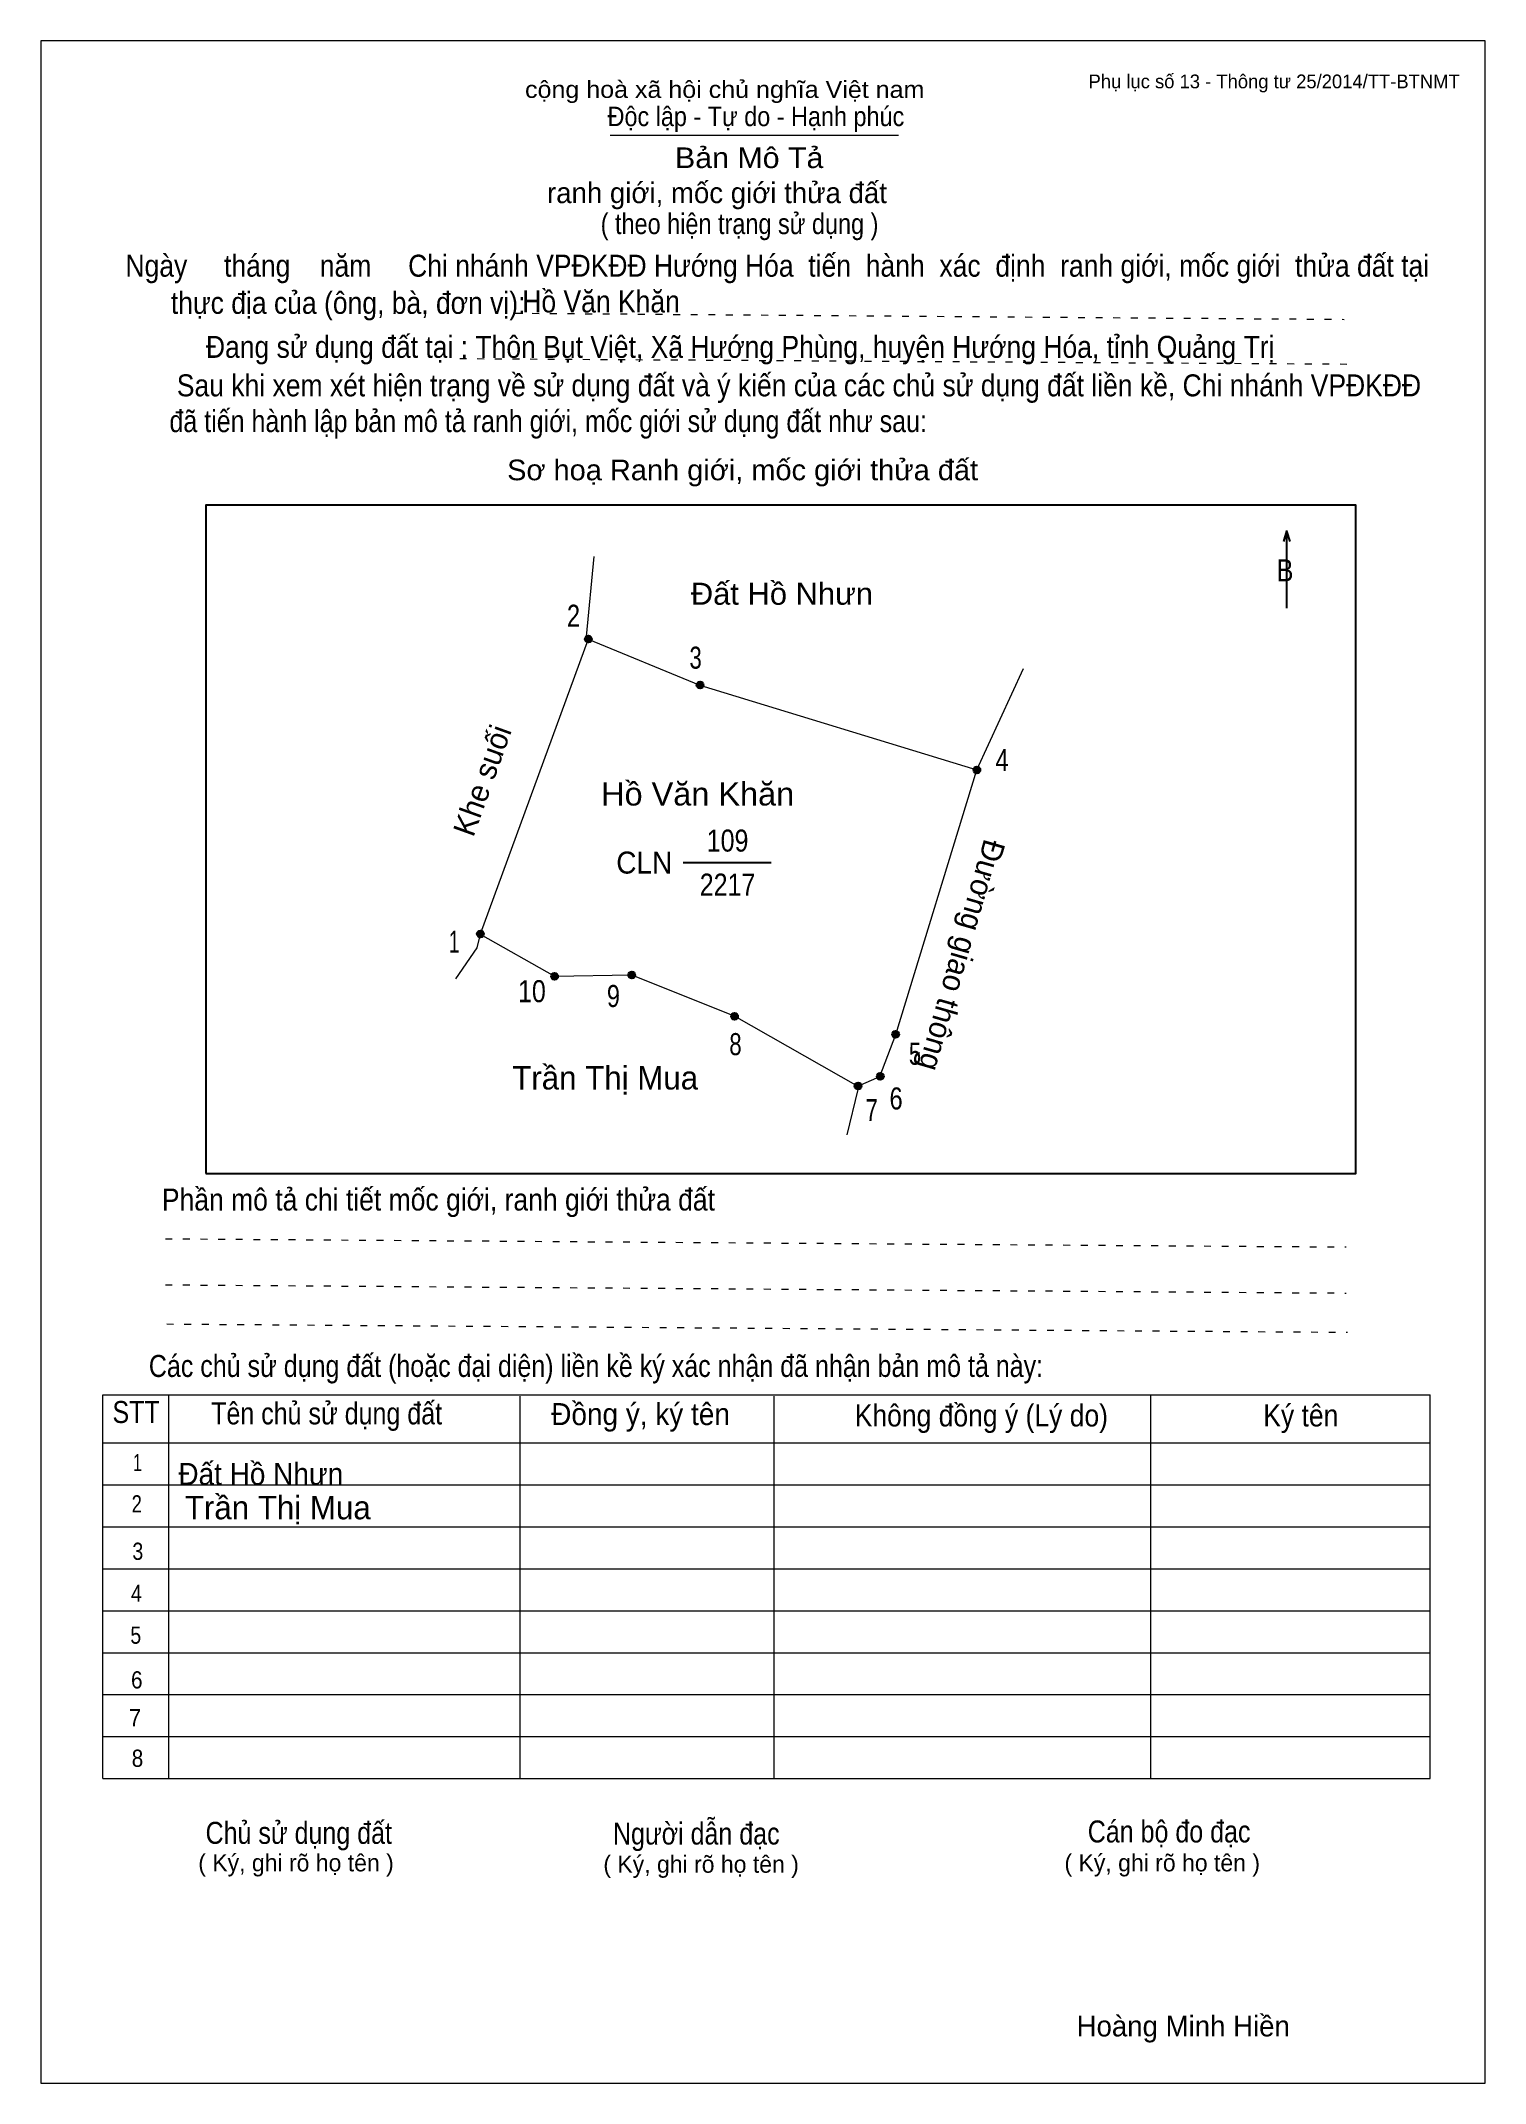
# Model space of a CAD drawing. Header units: centimetres. Extents: x 0 to 21, y 0 to 29.7.
import ezdxf
from ezdxf.enums import TextEntityAlignment as Align

# ---------------------------------------------------------------- set-up
doc = ezdxf.new("R2010")
doc.units = ezdxf.units.CM
doc.header["$LTSCALE"] = 0.13
doc.linetypes.add('DOTTED', pattern=[1.5, 0.3, -1.2])
for name, color, linetype, lineweight in [('1', 7, 'Continuous', 13), ('32', 7, 'Continuous', 25), ('33', 7, 'Continuous', 25), ('6', 7, 'Continuous', 13), ('62', 7, 'Continuous', 13)]:
    doc.layers.add(name, color=color, linetype=linetype, lineweight=lineweight)
for name, color, linetype in [('2', 7, 'Continuous'), ('34', 7, 'Continuous'), ('63', 7, 'Continuous')]:
    doc.layers.add(name, color=color, linetype=linetype)

msp = doc.modelspace()

# ---------------------------------------------------------------- hatches: boundary and pattern name
at = {"layer": '32'}
for points in [[(8.011, 21, 1), (7.911, 21, 1)], [(9.6355, 20.3312, 1), (9.5355, 20.3312, 1)], [(13.6596, 19.0966, 1), (13.5596, 19.0966, 1)], [(6.4415, 16.7126, 1), (6.3415, 16.7126, 1)], [(7.5192, 16.0953, 1), (7.4192, 16.0953, 1)], [(8.6418, 16.1144, 1), (8.5418, 16.1144, 1)], [(10.1363, 15.5139, 1), (10.0363, 15.5139, 1)], [(12.4788, 15.2517, 1), (12.3788, 15.2517, 1)], [(12.2548, 14.6412, 1), (12.1548, 14.6412, 1)], [(11.9321, 14.5, 1), (11.8321, 14.5, 1)]]:
    msp.add_hatch(color=256, dxfattribs=at).paths.add_polyline_path(points)

# ---------------------------------------------------------------- linework, layer by layer
at = {"layer": '1'}
for p, q in [((8.04, 22.2), (7.93, 21.04)), ((6.34, 16.51), (6.03, 16.06)), ((11.88, 14.45), (11.72, 13.79))]:
    msp.add_line(p, q, dxfattribs=at)
msp.add_lwpolyline([(21, 0), (21, 29.7), (0, 29.7), (0, 0)], close=True, dxfattribs=at)
at = {"layer": '32'}
for centre in [(7.961, 21), (9.5855, 20.3312), (13.6096, 19.0966), (6.3915, 16.7126), (7.4692, 16.0953), (8.5918, 16.1144), (10.0863, 15.5139), (12.4288, 15.2517), (12.2048, 14.6412), (11.8821, 14.5)]:
    msp.add_circle(centre, 0.05, dxfattribs=at)
at = {"layer": '33'}
msp.add_line((9.34, 17.75), (10.62, 17.75), dxfattribs=at)
at = {"layer": '6'}
for p, q in [((7.96, 21), (6.39, 16.71)), ((13.61, 19.1), (14.29, 20.57)), ((6.39, 16.71), (6.34, 16.51))]:
    msp.add_line(p, q, dxfattribs=at)
for points in [[(7.96, 21), (9.58, 20.33), (13.61, 19.1)], [(6.39, 16.71), (7.47, 16.1), (8.59, 16.12), (10.08, 15.52), (11.88, 14.5), (12.2, 14.64), (12.43, 15.25), (13.61, 19.1)]]:
    msp.add_lwpolyline(points, dxfattribs=at)
at = {"layer": '62'}
for p, q in [((8.28, 28.33), (12.47, 28.33)), ((0.9, 10.01), (20.2, 10.01)), ((0.9, 4.43), (0.9, 10.01)), ((1.86, 4.43), (1.86, 10.01)), ((6.97, 4.43), (6.97, 9.99)), ((10.66, 4.43), (10.66, 9.99)), ((16.14, 4.43), (16.14, 10.01)), ((20.2, 4.43), (20.2, 10.01)), ((0.9, 9.31), (20.2, 9.31)), ((0.9, 8.7), (20.2, 8.7)), ((0.9, 8.09), (20.2, 8.09)), ((0.9, 7.48), (20.2, 7.48)), ((0.9, 6.87), (20.2, 6.87)), ((0.9, 6.26), (20.2, 6.26)), ((0.9, 5.65), (20.2, 5.65)), ((0.9, 5.04), (20.2, 5.04)), ((0.9, 4.43), (20.2, 4.43))]:
    msp.add_line(p, q, dxfattribs=at)
at = {"layer": '62', "linetype": 'DOTTED'}
for p, q in [((6.89, 25.74), (18.95, 25.65)), ((6.09, 25.08), (19.04, 25)), ((1.81, 12.28), (18.98, 12.16)), ((1.81, 11.61), (18.98, 11.49)), ((1.83, 11.04), (19, 10.92))]:
    msp.add_line(p, q, dxfattribs=at)
at = {"layer": '62', "lineweight": 25}
for p, q in [((18.11, 22.58), (18.11, 21.45)), ((18.11, 22.57), (18.07, 22.42)), ((18.11, 22.57), (18.16, 22.42))]:
    msp.add_line(p, q, dxfattribs=at)
msp.add_lwpolyline([(2.4, 13.23), (19.12, 13.23), (19.12, 22.95), (2.4, 22.95)], close=True, dxfattribs=at)

# ---------------------------------------------------------------- texts
at = {"layer": '2', "width": 1.05}
msp.add_text('Hồ Văn Khăn', height=0.3361, dxfattribs=at).set_placement((9.55, 18.58), align=Align.CENTER)
at = {"layer": '2'}
for p in [(8.205, 14.45), (3.445, 8.2)]:
    msp.add_text('Trần Thị Mua', height=0.34, dxfattribs=at).set_placement(p, align=Align.CENTER)
at = {"layer": '32'}
for s, width, p in [('2', 0.8, (7.745, 21.18)), ('3', 0.75, (9.52, 20.57)), ('4', 0.8, (13.975, 19.08)), ('1', 0.65, (6.01, 16.44)), ('10', 0.85, (7.14, 15.72)), ('9', 0.8, (8.325, 15.65)), ('8', 0.75, (10.1, 14.95)), ('5', 0.75, (12.71, 14.81)), ('7', 0.75, (12.08, 13.99)), ('6', 0.8, (12.435, 14.16))]:
    msp.add_text(s, height=0.32, dxfattribs=dict(at, width=width)).set_placement(p, align=Align.CENTER)
at = {"layer": '33'}
for s, width, p in [('Đất Hồ Nhưn', 1.05, (10.775, 21.5)), ('109', 0.85, (9.985, 17.91)), ('2217', 0.85, (9.985, 17.27))]:
    msp.add_text(s, height=0.32, dxfattribs=dict(at, width=width)).set_placement(p, align=Align.CENTER)
for s, height, rotation, p in [('Khe suối', 0.32, 70.201, (6.5691, 18.8908)), ('Đường giao thông', 0.3199, 253.887, (13.2388, 16.4444))]:
    msp.add_text(s, height=height, rotation=rotation, dxfattribs=at).set_placement(p, align=Align.CENTER)
at = {"layer": '33', "width": 0.95}
msp.add_text('CLN', height=0.32, dxfattribs=at).set_placement((9.18, 17.59), align=Align.RIGHT)
at = {"layer": '34'}
for s, width, p in [('Hồ Văn Khăn', 0.9, (7, 25.75)), ('Đất Hồ Nhưn', 0.95, (2, 8.7))]:
    msp.add_text(s, height=0.32, dxfattribs=dict(at, width=width)).set_placement(p)
at = {"layer": '62'}
for s, height, width, p in [('cộng hoà xã hội chủ nghĩa Việt nam', 0.2474, 1.1, (7.04, 28.87)), ('Độc lập - Tự do - Hạnh phúc', 0.2828, 0.9, (8.24, 28.46)), ('Bản Mô Tả', 0.3, 1.1, (9.22, 27.85)), ('( theo hiện trạng sử dụng )', 0.3, 0.85, (8.14, 26.89)), ('Ngày     tháng    năm     Chi nhánh VPĐKĐĐ Hướng Hóa  tiến  hành  xác  định  ranh giới, mốc giới  thửa đất tại ', 0.32, 0.9, (1.23, 26.27)), ('thực địa của (ông, bà, đơn vị): ', 0.32, 0.9, (1.89, 25.73)), ('Đang sử dụng đất tại : Thôn Bụt Việt, Xã Hướng Phùng, huyện Hướng Hóa, tỉnh Quảng Trị', 0.32, 0.9, (2.4, 25.09)), (' Sau khi xem xét hiện trạng về sử dụng đất và ý kiến của các chủ sử dụng đất liền kề, Chi nhánh VPĐKĐĐ ', 0.32, 0.9, (1.87, 24.53)), ('đã tiến hành lập bản mô tả ranh giới, mốc giới sử dụng đất như sau:', 0.32, 0.85, (1.87, 24.01)), ('Sơ hoạ Ranh giới, mốc giới thửa đất', 0.3, 1.05, (6.78, 23.31)), ('B', 0.32, 0.85, (17.97, 21.84)), ('Phần mô tả chi tiết mốc giới, ranh giới thửa đất ', 0.32, 0.9, (1.76, 12.69)), ('Các chủ sử dụng đất (hoặc đại diện) liền kề ký xác nhận đã nhận bản mô tả này:', 0.32, 0.85, (1.57, 10.27))]:
    msp.add_text(s, height=height, dxfattribs=dict(at, width=width)).set_placement(p)
msp.add_text('ranh giới, mốc giới thửa đất', height=0.3, dxfattribs=at).set_placement((7.36, 27.34))
for s, height, width, p in [('STT', 0.32, 0.85, (1.385, 9.6)), ('Tên chủ sử dụng đất', 0.32, 0.85, (4.155, 9.58)), ('Đồng ý, ký tên', 0.32, 0.95, (8.72, 9.57)), ('Không đồng ý (Lý do)', 0.32, 0.9, (13.675, 9.55)), ('Ký tên', 0.32, 0.9, (18.32, 9.55)), ('1', 0.25, 0.7, (1.405, 8.9)), ('2', 0.25, 0.8, (1.395, 8.3)), ('3', 0.25, 0.85, (1.41, 7.61)), ('4', 0.25, 0.85, (1.39, 7)), ('5', 0.25, 0.85, (1.38, 6.39)), ('6', 0.25, 0.9, (1.395, 5.74)), ('7', 0.25, 0.95, (1.37, 5.19)), ('8', 0.25, 0.9, (1.405, 4.6)), ('Người dẫn đạc', 0.32, 0.85, (9.53, 3.47)), ('Chủ sử dụng đất', 0.32, 0.85, (3.75, 3.48)), ('Cán bộ đo đạc', 0.32, 0.85, (16.405, 3.5))]:
    msp.add_text(s, height=height, dxfattribs=dict(at, width=width)).set_placement(p, align=Align.CENTER)
for p in [(3.71, 3.08), (9.6, 3.06), (16.305, 3.08)]:
    msp.add_text('( Ký, ghi rõ họ tên )', height=0.25, dxfattribs=at).set_placement(p, align=Align.CENTER)
at = {"layer": '63'}
msp.add_text('Phụ lục số 13 - Thông tư 25/2014/TT-BTNMT', height=0.2, dxfattribs=at).set_placement((20.63, 29.01), align=Align.RIGHT)
msp.add_text('Hoàng Minh Hiền', height=0.3, dxfattribs=at).set_placement((16.61, 0.68), align=Align.CENTER)

doc.saveas('drawing.dxf')
